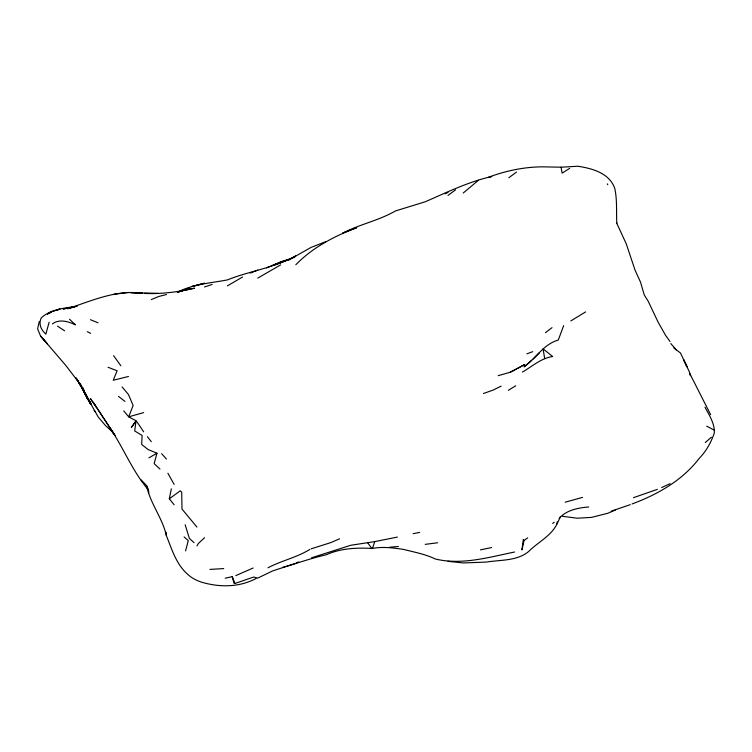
<?xml version="1.0" encoding="UTF-8"?>
<svg xmlns="http://www.w3.org/2000/svg" width="752" height="752" viewBox="0 0 752 752"><rect width="100%" height="100%" fill="white"/><g stroke="black" fill="none" stroke-linecap="round" stroke-linejoin="round"><path stroke-width="1.13" d="M616.819 223.429C616.189 211.688 617.345 199.694 614.694 188.16C609.12 172.941 592.313 168.514 577.94 166.239L561.067 167.198L547.512 166.944C527.594 166.211 507.562 170.206 488.969 177.068L491.77 176.551M704.991 407.208C709.23 415.198 714.936 423.658 714.278 433.086C710.95 442.778 706.184 451.228 699.059 458.579C682.243 480.472 657.605 494.496 632.094 503.943M447.995 561.34L463.213 562.947L486.347 562.082C500.616 559.704 516.925 561.218 528.759 551.432C537.971 542.098 551.188 536.082 557.053 523.843L557.185 521.813M123.723 410.912L128.695 416.824L136.074 420.791L134.674 430.943L142.109 435.436L141.686 444.47L148.106 449.536L156.961 453.212L154.141 463.627L159.969 469.041M174.135 504.789L169.313 498.792L171.343 488.828M524.078 540.434L521.944 549.966L523.289 539.494L524.078 540.434L527.735 537.83M39.264 321.536L37.6 328.859L40.523 335.956L65.715 365.34L79.703 383.614L84.224 391.416L76.008 377.889L79.703 383.614M185.594 550.887L188.291 540.547L184.09 536.919M49.162 322.185L45.834 334.114L45.073 333.333A34.131 19.712 0 0 1 41.2 318.002C50.553 308.997 65.067 308.094 77.381 306.177M282.526 567.403C297.256 563.276 311.394 558.153 326.274 554.76C340.13 548.481 356.345 547.512 371.413 548.443L372.456 548.415L374.778 541.6L397.394 537.088M563.671 325.616L558.275 340.064C543.546 344.172 535.913 358.384 524.078 366.873L531.683 360.236M557.053 523.843L560.39 516.991C567.967 509.753 578.645 507.788 588.713 506.989M136.074 420.791L131.384 427.427L135.661 421.59M196.939 545.914L198.293 543.555L204.544 537.718M559.131 518.513L560.39 516.991M533.177 358.995L539.297 353.008M295.837 264.723C312.635 247.474 334.386 236.1 356.702 227.715L342.639 233.139C359.691 224.275 378.829 220.552 395.496 210.945L425.247 201.771C446.895 192.343 468.383 181.824 491.47 176.56M463.213 193.02L478.432 180.273M705.273 442.505L711.364 437.241M545.463 332.675L552.006 327.665M552.692 523.43L554.252 522.226M447.995 195.417L455.609 189.786M508.86 177.726L516.474 172.095M169.313 498.792L180.283 490.802L181.721 492.24L181.984 509.048L196.939 527.077M570.796 320.944L585.592 311.92M569.725 168.326L562.12 173.129L561.067 167.198M227.367 285.892L242.586 277.009M522.396 372.061C532.266 366.459 541.055 358.149 552.692 356.514L543.066 348.862L544.683 358.572M49.228 313.142L52.095 311.375L47.517 313.96M508.352 390.307L515.722 385.776M280.618 264.892L257.795 278.09M288.232 260.333L311.055 247.399L326.274 241.477M52.386 323.933C59.145 318.716 68.235 321.424 75.209 324.742M148.905 457.865L156.961 453.212M517.489 368.471L524.623 364.56L510.213 372.249L498.219 375.68M47.564 314.054L51.277 312.127M295.837 255.783C274.621 267.909 249.843 270.852 227.367 279.923C210.4 283.119 193.029 284.143 177.369 292.246M510.213 372.249L516.474 369.025M309.909 549.392C296.767 557.486 281.549 560.654 267.966 567.779M445.146 193.847L447.995 192.418M295.837 563.314L298.694 561.913M501.142 386.143L492.908 390.175L483.451 393.503M253.151 568.004L235.855 575.59M661.619 487.578L670.051 483.668M339.566 538.836L330.852 542.587L311.187 548.81M56.945 310.303L59.991 308.997L52.208 311.638M615.371 510.053L607.766 513.278L591.523 517.395L577.329 518.213L562.411 516.304M151.284 299.597L158.898 296.438L166.502 294.54M284.134 260.859L273.014 265.428L294.775 257.146M266.49 267.928L280.628 261.837L288.232 259.374M250.19 273.126L257.795 270.09M294.756 563.737L272.638 570.918L257.804 578.062L253.612 577.057L234.972 583.477L234.013 583.317L232.227 576.671L225.177 578.213M630.308 504.648L611.207 511.181M526.908 353.835L532.736 351.673M657.342 489.364L633.457 497.683M275.241 264.507L287.151 260.192M74.645 306.825L63.196 308.997L75.209 306.713L67.605 308.724C91.8 300.762 116.287 289.473 142.448 293.252L130.735 292.66L158.042 293.477L144.61 293.44C161.379 294.098 178.196 292.105 194.505 288.176L181.721 290.845L183.093 290.366L177.829 292.246M177.951 292.218L189.325 288.251L181.721 290.845M256.094 578.495C239.127 587.462 219.763 587.481 201.677 582.217C196.328 580.441 191.093 577.771 187.079 573.785C175.902 563.586 171.841 549.12 166.361 535.64M204.544 286.954L212.149 284.453M311.535 557.796L350.714 545.275L374.778 541.6M565.184 502.186L582.584 497.382M143.679 412.604L128.695 416.824L133.132 405.478L128.46 394.546L122.097 386.923M514.565 552.024C488.706 557.307 461.831 565.307 435.399 559.027C425.284 554.121 414.399 552.194 403.504 549.392C393.089 547.879 383.05 546.488 372.456 548.415M128.46 376.479L113.251 380.277L117.133 370.783L108.034 367.258M480.425 549.881L491.601 547.55M413.139 533.713L419.682 532.388M425.218 544.363L437.655 542.765M128.46 292.415L113.787 294.276M223.72 568.587L209.902 569.396M389.78 547.202L398.4 546.45M90.419 319.703L98.033 322.777M87.317 331.707L90.663 333.362M706.673 426.158L714.4 430.21M57.537 326.133L64.606 330.833M75.35 324.798L69.522 319.215M673.886 348.035L680.485 353.008L689.349 371.817L690.552 375.709L689.96 373.894L710.631 414.672M118.468 396.37L124.982 401.399M112.405 431.601L105.637 425.754L98.155 416.89L76.723 378.961M112.433 431.103L109.068 428.151L114.031 434.073L93.154 402.198L115.141 435.615L109.801 427.728C123.629 447.919 132.399 471.354 148.567 490.06L146.574 485.566L141.141 479.917M194.072 542.69L189.325 538.282L185.171 524.774M94.103 410.442L95.673 412.171M161.633 453.682L166.502 459.096M80.925 385.55L79.402 383.793L80.765 385.532M670.793 343.542L676.236 349.877M147.411 436.686L151.293 441.697M367.484 542.502L371.92 548.64M669.994 341.502L665.539 335.289L658.047 322.044L648.252 301.336L644.229 294.878L640.525 282.132L635.083 270.212L626.228 243.78L616.631 222.968M113.618 355.677L120.856 365.773M91.518 404.407L86.593 397.206L80.022 383.435L90.578 403.871L83.444 390.965L90.428 402.978L86.593 397.206L90.578 403.871M92.957 402.32L90.419 398.598L96.237 407.142M137.005 421.891L143.679 431.827M90.428 402.978L83.444 390.241M607.278 183.873L607.766 184.71M167.903 473.252L174.107 484.354M90.503 403.739L85.606 393.644M82.814 387.637L83.876 389.997M232.227 576.671L234.972 583.477M146.574 485.566C150.109 503.436 162.498 517.949 166.295 535.433L166.173 532.294M148.642 491.056L148.802 493.068M202.156 283.805L191.685 286.54L204.544 283.222L202.156 283.805M47.179 343.673L40.523 335.956L47.179 343.673M683.841 360.152L683.606 359.719L687.037 366.797L683.841 360.152"/></g></svg>
